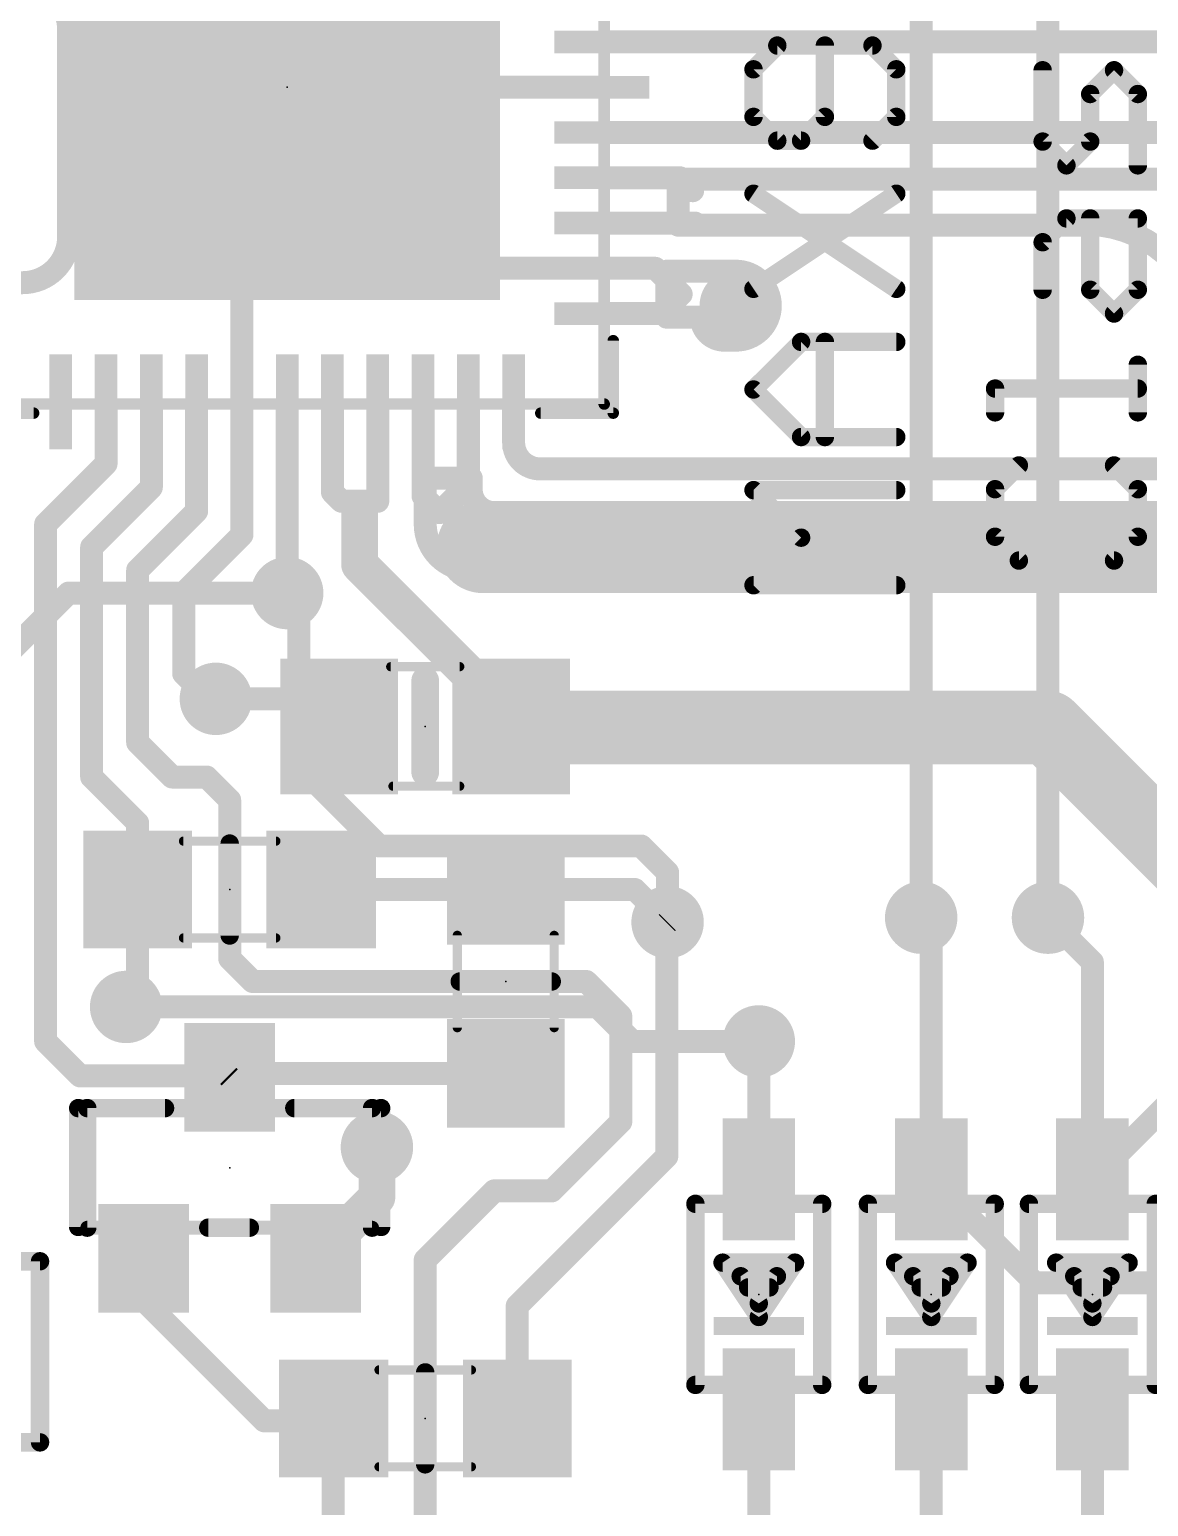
# Model space of a CAD drawing. Extents: x -21 to 68.1, y -13.1 to 62.4.
# Drawn here: x 24.56 to 36.91, y 4.9 to 21.21 of the extents above; entities that cross this region are included whole.
import ezdxf

# ---------------------------------------------------------------- set-up
doc = ezdxf.new("R2010")
doc.units = 0
for name, color, linetype in [('1', 12, 'CONTINUOUS'), ('16', 132, 'CONTINUOUS'), ('18', 110, 'CONTINUOUS'), ('21', 53, 'CONTINUOUS'), ('23', 53, 'CONTINUOUS'), ('51', 253, 'CONTINUOUS')]:
    doc.layers.add(name, color=color, linetype=linetype)

# ---------------------------------------------------------------- blocks, each defined once
blk = doc.blocks.new('RECT')
blk.add_solid([(-0.5, -0.5), (0.5, -0.5), (-0.5, 0.5), (0.5, 0.5)])
blk = doc.blocks.new('ROUNDV')
at = {"const_width": 0.5}
blk.add_lwpolyline([(0, -0.25, 1), (0, 0.25, 1), (0, -0.25)], format="xyb", dxfattribs=at)

msp = doc.modelspace()

# ---------------------------------------------------------------- linework, layer by layer
at = {"layer": '1'}
for points, const_width in [([(30.875, 21.074), (39.552, 21.074)], 0.254), ([(26.9, 20.074), (27.4, 20.574)], 0.254), ([(27.4, 20.574), (30.875, 20.574)], 0.254), ([(26.9, 17.099), (26.9, 20.074)], 0.254), ([(30.875, 20.074), (39.679, 20.074)], 0.254), ([(30.875, 19.574), (31.734, 19.574)], 0.254), ([(31.718, 19.558), (38.29, 19.558)], 0.254), ([(31.718, 19.05), (31.718, 19.558)], 0.254), ([(31.734, 19.574), (31.877, 19.431)], 0.254), ([(30.875, 19.074), (31.901, 19.074)], 0.254), ([(36.385, 19.05), (31.718, 19.05)], 0.254), ([(30.875, 18.574), (29.4, 18.574)], 0.254), ([(30.875, 18.574), (31.464, 18.574)], 0.254), ([(31.464, 18.574), (31.75, 18.288)], 0.254), ([(31.591, 18.542), (32.353, 18.542)], 0.254), ([(31.591, 18.034), (31.591, 18.542)], 0.254), ([(31.536, 18.074), (31.75, 18.288)], 0.254), ([(30.875, 18.074), (31.536, 18.074)], 0.254), ([(31.972, 18.034), (31.591, 18.034)], 0.254), ([(32.353, 17.78), (32.226, 17.78)], 0.254), ([(25.4, 17.099), (25.4, 16.415)], 0.254), ([(25.9, 17.099), (25.9, 16.153)], 0.254), ([(26.4, 17.099), (26.4, 15.891)], 0.254), ([(26.9, 17.099), (26.9, 15.629)], 0.254), ([(27.4, 17.099), (27.4, 14.986)], 0.254), ([(27.9, 17.099), (27.9, 16.1)], 0.254), ([(28.4, 17.099), (28.4, 16)], 0.254), ([(28.9, 17.099), (28.9, 16.058)], 0.254), ([(29.4, 17.099), (29.4, 16.192)], 0.254), ([(29.9, 17.099), (29.9, 16.6516)], 0.254), ([(25.4, 16.415), (24.733, 15.748)], 0.254), ([(30.194, 16.3576), (39.687, 16.3576)], 0.254), ([(28.924, 16.256), (29.432, 16.256)], 0.254), ([(28.924, 15.748), (28.924, 16.256)], 0.254), ([(29.4, 16.192), (29.083, 15.875)], 0.254), ([(29.432, 16.256), (29.432, 16.129)], 0.254), ([(25.9, 16.153), (25.241, 15.494)], 0.254), ([(27.9, 16.1), (28, 16)], 0.254), ([(28.9, 16.058), (29.083, 15.875)], 0.254), ([(26.4, 15.891), (25.749, 15.24)], 0.254), ([(28, 16), (28.2, 16)], 0.254), ([(28.2, 15.3), (28.2, 15.9)], 0.4064), ([(28.2, 16), (28.4, 16)], 0.254), ([(28.2, 15.9), (28.2, 16)], 0.254), ([(37.401, 15.494), (29.559, 15.494)], 1.016), ([(29.686, 15.875), (29.686, 15.24)], 0.254), ([(24.733, 15.748), (24.733, 10.033)], 0.254), ([(26.9, 15.629), (26.257, 14.986)], 0.254), ([(25.241, 15.494), (25.241, 12.954)], 0.254), ([(29.874, 13.626), (28.2, 15.3)], 0.4064), ([(25.749, 15.24), (25.749, 13.335)], 0.254), ([(29.686, 15.24), (29.432, 15.24)], 0.254), ([(26.257, 14.986), (26.257, 14.097)], 0.254), ([(26.5364, 13.8176), (26.257, 14.097)], 0.254), ([(26.6126, 13.8176), (26.5364, 13.8176)], 0.254), ([(26.6126, 13.8176), (27.6032, 13.8176)], 0.254), ([(27.6032, 13.8176), (27.6692, 13.8176)], 0.4064), ([(27.6692, 13.8176), (27.974, 13.5128)], 0.4064), ([(29.8868, 13.5), (29.874, 13.5128)], 0.8128), ([(29.8868, 13.5), (35.8, 13.5)], 0.8128), ([(35.8, 13.5), (38.35, 10.95)], 0.8128), ([(29.874, 13.5128), (29.874, 13.626)], 0.4064), ([(25.749, 13.335), (26.13, 12.954)], 0.254), ([(25.241, 12.954), (25.749, 12.446)], 0.254), ([(26.13, 12.954), (26.511, 12.954)], 0.254), ([(26.511, 12.954), (26.765, 12.7)], 0.254), ([(26.765, 12.7), (26.765, 10.949)], 0.254), ([(25.749, 12.446), (25.749, 11.711)], 0.254), ([(25.749, 11.711), (25.749, 10.541)], 0.254), ([(27.781, 11.711), (29.813, 11.711)], 0.254), ([(29.813, 11.711), (31.239, 11.711)], 0.254), ([(31.239, 11.711), (31.6, 11.35)], 0.254), ([(31.591, 11.341), (31.6, 11.35)], 0.254), ([(31.591, 8.763), (31.591, 11.341)], 0.254), ([(34.4, 11.4), (34.512, 11.4)], 0.254), ([(34.512, 11.4), (34.512, 8.509)], 0.254), ([(36.29, 10.91), (35.8, 11.4)], 0.254), ([(27.019, 10.695), (26.765, 10.949)], 0.254), ([(36.29, 8.509), (36.29, 10.91)], 0.254), ([(27.019, 10.695), (30.702, 10.695)], 0.254), ([(30.702, 10.695), (31.083, 10.314)], 0.254), ([(25.749, 10.541), (25.622, 10.414)], 0.254), ([(31.083, 10.314), (31.083, 9.144)], 0.254), ([(24.733, 10.033), (25.114, 9.652)], 0.254), ([(32.607, 10.033), (32.607, 8.509)], 0.254), ([(26.808, 9.679), (26.765, 9.636)], 0.254), ([(29.813, 9.679), (26.808, 9.679)], 0.254), ([(25.114, 9.652), (26.749, 9.652)], 0.254), ([(26.749, 9.652), (26.765, 9.636)], 0.254), ([(36.29, 8.509), (37.433, 9.652)], 0.254), ([(31.083, 9.144), (30.321, 8.382)], 0.254), ([(28.3906, 8.8646), (28.3906, 8.3116)], 0.4064), ([(29.94, 7.112), (31.591, 8.763)], 0.254), ([(28.3906, 8.3116), (27.715, 7.636)], 0.4064), ([(29.686, 8.382), (28.924, 7.62)], 0.254), ([(30.321, 8.382), (29.686, 8.382)], 0.254), ([(34.512, 8.509), (35.655, 7.366)], 0.254), ([(25.815, 7.636), (25.815, 7.173)], 0.254), ([(28.924, 7.62), (28.924, 4.096)], 0.254), ([(35.655, 7.366), (37.338, 7.366)], 0.254), ([(25.815, 7.173), (27.146, 5.842)], 0.254), ([(29.94, 5.869), (29.94, 7.112)], 0.254), ([(32.607, 5.969), (32.607, 2.953)], 0.254), ([(34.512, 5.969), (34.512, 3.588)], 0.254), ([(36.29, 5.969), (36.29, 4.35)], 0.254), ([(27.146, 5.842), (27.881, 5.842)], 0.254), ([(27.881, 5.842), (27.908, 5.869)], 0.254), ([(27.908, 5.869), (27.908, 2.572)], 0.254)]:
    msp.add_lwpolyline(points, dxfattribs=dict(at, const_width=const_width))
for points, const_width in [([(30.875, 21.1375, 1), (30.875, 21.0105)], 0.127), ([(27.4, 20.6375, 1), (27.4, 20.5105)], 0.127), ([(27.4449, 20.5291, 1), (27.3551, 20.6189)], 0.127), ([(30.875, 20.5105, 1), (30.875, 20.6375)], 0.127), ([(26.9635, 20.074, 1), (26.8365, 20.074)], 0.127), ([(26.8551, 20.1189, 1), (26.9449, 20.0291)], 0.127), ([(30.875, 20.1375, 1), (30.875, 20.0105)], 0.127), ([(30.875, 19.6375, 1), (30.875, 19.5105)], 0.127), ([(31.718, 19.6215, 1), (31.718, 19.4945)], 0.127), ([(31.7815, 19.558, 1), (31.6545, 19.558)], 0.127), ([(31.7789, 19.6189, 1), (31.6891, 19.5291)], 0.127), ([(31.734, 19.5105, 1), (31.734, 19.6375)], 0.127), ([(31.8321, 19.3861, 1), (31.9219, 19.4759)], 0.127), ([(30.875, 19.1375, 1), (30.875, 19.0105)], 0.127), ([(31.718, 19.1135, 1), (31.718, 18.9865)], 0.127), ([(31.6545, 19.05, 1), (31.7815, 19.05)], 0.127), ([(31.901, 19.0105, 1), (31.901, 19.1375)], 0.127), ([(37.274, 18.542, 0.1989), (36.385, 19.05)], 0.254), ([(36.393, 19.113, 1), (36.377, 18.987)], 0.127), ([(36.385, 18.9865, 1), (36.385, 19.1135)], 0.127), ([(29.4, 18.6375, 1), (29.4, 18.5105)], 0.127), ([(30.875, 18.6375, 1), (30.875, 18.5105)], 0.127), ([(30.875, 18.5105, 1), (30.875, 18.6375)], 0.127), ([(31.5089, 18.6189, 1), (31.4191, 18.5291)], 0.127), ([(31.464, 18.5105, 1), (31.464, 18.6375)], 0.127), ([(31.591, 18.6055, 1), (31.591, 18.4785)], 0.127), ([(31.6545, 18.542, 1), (31.5275, 18.542)], 0.127), ([(32.734, 18.161, 0.4142), (32.353, 18.542)], 0.254), ([(32.353, 18.6055, 1), (32.353, 18.4785)], 0.127), ([(32.353, 18.4785, 1), (32.353, 18.6055)], 0.127), ([(31.7949, 18.2431, 1), (31.7051, 18.3329)], 0.127), ([(31.7051, 18.2431, 1), (31.7949, 18.3329)], 0.127), ([(32.353, 17.78, 0.4142), (32.734, 18.161)], 0.254), ([(32.7975, 18.161, 1), (32.6705, 18.161)], 0.127), ([(30.875, 18.1375, 1), (30.875, 18.0105)], 0.127), ([(31.4911, 18.1189, 1), (31.5809, 18.0291)], 0.127), ([(31.591, 18.0975, 1), (31.591, 17.9705)], 0.127), ([(31.536, 18.0105, 1), (31.536, 18.1375)], 0.127), ([(31.972, 18.034, 0.4142), (32.226, 17.78)], 0.254), ([(32.0355, 18.034, 1), (31.9085, 18.034)], 0.127), ([(31.972, 17.9705, 1), (31.972, 18.0975)], 0.127), ([(32.6705, 18.161, 1), (32.7975, 18.161)], 0.127), ([(31.5275, 18.034, 1), (31.6545, 18.034)], 0.127), ([(32.226, 17.8435, 1), (32.226, 17.7165)], 0.127), ([(32.226, 17.7165, 1), (32.226, 17.8435)], 0.127), ([(32.353, 17.8435, 1), (32.353, 17.7165)], 0.127), ([(32.353, 17.7165, 1), (32.353, 17.8435)], 0.127), ([(25.4635, 17.099, 1), (25.3365, 17.099)], 0.127), ([(25.9635, 17.099, 1), (25.8365, 17.099)], 0.127), ([(26.4635, 17.099, 1), (26.3365, 17.099)], 0.127), ([(26.9635, 17.099, 1), (26.8365, 17.099)], 0.127), ([(26.8365, 17.099, 1), (26.9635, 17.099)], 0.127), ([(27.4635, 17.099, 1), (27.3365, 17.099)], 0.127), ([(27.9635, 17.099, 1), (27.8365, 17.099)], 0.127), ([(28.4635, 17.099, 1), (28.3365, 17.099)], 0.127), ([(28.9635, 17.099, 1), (28.8365, 17.099)], 0.127), ([(29.4635, 17.099, 1), (29.3365, 17.099)], 0.127), ([(29.9635, 17.099, 1), (29.8365, 17.099)], 0.127), ([(29.9, 16.6516, 0.4142), (30.194, 16.3576)], 0.254), ([(29.9635, 16.6516, 1), (29.8365, 16.6516)], 0.127), ([(29.8365, 16.6516, 1), (29.9635, 16.6516)], 0.127), ([(25.4449, 16.3701, 1), (25.3551, 16.4599)], 0.127), ([(30.194, 16.4211, 1), (30.194, 16.2941)], 0.127), ([(30.194, 16.2941, 1), (30.194, 16.4211)], 0.127), ([(25.3365, 16.415, 1), (25.4635, 16.415)], 0.127), ([(28.924, 16.3195, 1), (28.924, 16.1925)], 0.127), ([(28.9875, 16.256, 1), (28.8605, 16.256)], 0.127), ([(29.4449, 16.1471, 1), (29.3551, 16.2369)], 0.127), ([(29.4955, 16.256, 1), (29.3685, 16.256)], 0.127), ([(29.432, 16.1925, 1), (29.432, 16.3195)], 0.127), ([(25.8365, 16.153, 1), (25.9635, 16.153)], 0.127), ([(25.9449, 16.1081, 1), (25.8551, 16.1979)], 0.127), ([(27.9449, 16.1449, 1), (27.8551, 16.0551)], 0.127), ([(27.8365, 16.1, 1), (27.9635, 16.1)], 0.127), ([(28.9449, 16.1029, 1), (28.8551, 16.0131)], 0.127), ([(29.3365, 16.192, 1), (29.4635, 16.192)], 0.127), ([(29.432, 16.129, 0.4142), (29.686, 15.875)], 0.254), ([(29.4955, 16.129, 1), (29.3685, 16.129)], 0.127), ([(29.3685, 16.129, 1), (29.4955, 16.129)], 0.127), ([(26.4449, 15.8461, 1), (26.3551, 15.9359)], 0.127), ([(28, 16.0635, 1), (28, 15.9365)], 0.127), ([(27.9551, 15.9551, 1), (28.0449, 16.0449)], 0.127), ([(28.3016, 15.9, 1), (28.0984, 15.9)], 0.2032), ([(28.2, 16.0635, 1), (28.2, 15.9365)], 0.127), ([(28.2635, 16, 1), (28.1365, 16)], 0.127), ([(28.2, 15.9365, 1), (28.2, 16.0635)], 0.127), ([(28.3365, 16, 1), (28.4635, 16)], 0.127), ([(28.4, 15.9365, 1), (28.4, 16.0635)], 0.127), ([(28.8365, 16.058, 1), (28.9635, 16.058)], 0.127), ([(29.559, 15.748, 1), (29.559, 15.24)], 0.508), ([(29.7495, 15.875, 1), (29.6225, 15.875)], 0.127), ([(29.686, 15.8115, 1), (29.686, 15.9385)], 0.127), ([(37.975, 15.113, 0.4142), (37.401, 15.494)], 1.016), ([(37.3507, 15.743, 1), (37.4513, 15.245)], 0.508), ([(24.7965, 15.748, 1), (24.6695, 15.748)], 0.127), ([(24.6881, 15.7929, 1), (24.7779, 15.7031)], 0.127), ([(26.3365, 15.891, 1), (26.4635, 15.891)], 0.127), ([(28.1365, 15.9, 1), (28.2635, 15.9)], 0.127), ([(28.924, 15.748, 0.4142), (29.432, 15.24)], 0.254), ([(28.9875, 15.748, 1), (28.8605, 15.748)], 0.127), ([(29.0381, 15.9199, 1), (29.1279, 15.8301)], 0.127), ([(29.0381, 15.8301, 1), (29.1279, 15.9199)], 0.127), ([(26.8365, 15.629, 1), (26.9635, 15.629)], 0.127), ([(26.9449, 15.5841, 1), (26.8551, 15.6739)], 0.127), ([(28.8605, 15.748, 1), (28.9875, 15.748)], 0.127), ([(25.3045, 15.494, 1), (25.1775, 15.494)], 0.127), ([(25.1961, 15.5389, 1), (25.2859, 15.4491)], 0.127), ([(28.2718, 15.3718, 1), (28.1282, 15.2282)], 0.2032), ([(25.8125, 15.24, 1), (25.6855, 15.24)], 0.127), ([(25.7041, 15.2849, 1), (25.7939, 15.1951)], 0.127), ([(28.0984, 15.3, 1), (28.3016, 15.3)], 0.2032), ([(29.432, 15.3035, 1), (29.432, 15.1765)], 0.127), ([(29.432, 15.1765, 1), (29.432, 15.3035)], 0.127), ([(29.686, 15.1765, 1), (29.686, 15.3035)], 0.127), ([(29.6225, 15.24, 1), (29.7495, 15.24)], 0.127), ([(26.3205, 14.986, 1), (26.1935, 14.986)], 0.127), ([(26.2121, 15.0309, 1), (26.3019, 14.9411)], 0.127), ([(27.3365, 14.986, 1), (27.4635, 14.986)], 0.127), ([(26.3019, 14.1419, 1), (26.2121, 14.0521)], 0.127), ([(26.1935, 14.097, 1), (26.3205, 14.097)], 0.127), ([(26.5364, 13.8811, 1), (26.5364, 13.7541)], 0.127), ([(26.4915, 13.7727, 1), (26.5813, 13.8625)], 0.127), ([(26.6126, 13.8811, 1), (26.6126, 13.7541)], 0.127), ([(26.6126, 13.7541, 1), (26.6126, 13.8811)], 0.127), ([(27.6032, 13.9192, 1), (27.6032, 13.716)], 0.2032), ([(27.741, 13.8894, 1), (27.5974, 13.7458)], 0.2032), ([(27.6032, 13.7541, 1), (27.6032, 13.8811)], 0.127), ([(27.6692, 13.716, 1), (27.6692, 13.9192)], 0.2032), ([(30.0177, 13.6565, 1), (29.7303, 13.3691)], 0.4064), ([(29.8868, 13.7032, 1), (29.8868, 13.2968)], 0.4064), ([(35.9437, 13.6437, 1), (35.6563, 13.3563)], 0.4064), ([(35.8, 13.2968, 1), (35.8, 13.7032)], 0.4064), ([(29.7431, 13.3563, 1), (30.0305, 13.6437)], 0.4064), ([(29.9756, 13.626, 1), (29.7724, 13.626)], 0.2032), ([(29.8022, 13.5542, 1), (29.9458, 13.6978)], 0.2032), ([(27.9022, 13.441, 1), (28.0458, 13.5846)], 0.2032), ([(29.7724, 13.5128, 1), (29.9756, 13.5128)], 0.2032), ([(25.7939, 13.3799, 1), (25.7041, 13.2901)], 0.127), ([(25.6855, 13.335, 1), (25.8125, 13.335)], 0.127), ([(25.2859, 12.9989, 1), (25.1961, 12.9091)], 0.127), ([(26.13, 13.0175, 1), (26.13, 12.8905)], 0.127), ([(26.0851, 12.9091, 1), (26.1749, 12.9989)], 0.127), ([(26.5559, 12.9989, 1), (26.4661, 12.9091)], 0.127), ([(26.511, 12.8905, 1), (26.511, 13.0175)], 0.127), ([(25.1775, 12.954, 1), (25.3045, 12.954)], 0.127), ([(26.8285, 12.7, 1), (26.7015, 12.7)], 0.127), ([(26.7201, 12.6551, 1), (26.8099, 12.7449)], 0.127), ([(25.8125, 12.446, 1), (25.6855, 12.446)], 0.127), ([(25.7041, 12.4011, 1), (25.7939, 12.4909)], 0.127), ([(25.8125, 11.711, 1), (25.6855, 11.711)], 0.127), ([(25.6855, 11.711, 1), (25.8125, 11.711)], 0.127), ([(27.781, 11.7745, 1), (27.781, 11.6475)], 0.127), ([(29.813, 11.7745, 1), (29.813, 11.6475)], 0.127), ([(29.813, 11.6475, 1), (29.813, 11.7745)], 0.127), ([(31.2839, 11.7559, 1), (31.1941, 11.6661)], 0.127), ([(31.239, 11.6475, 1), (31.239, 11.7745)], 0.127), ([(31.6545, 11.341, 1), (31.5275, 11.341)], 0.127), ([(31.5461, 11.3859, 1), (31.6359, 11.2961)], 0.127), ([(31.6449, 11.3051, 1), (31.5551, 11.3949)], 0.127), ([(31.5551, 11.3051, 1), (31.6449, 11.3949)], 0.127), ([(34.4, 11.4635, 1), (34.4, 11.3365)], 0.127), ([(34.5755, 11.4, 1), (34.4485, 11.4)], 0.127), ([(34.512, 11.3365, 1), (34.512, 11.4635)], 0.127), ([(35.8449, 11.4449, 1), (35.7551, 11.3551)], 0.127), ([(26.8099, 10.9939, 1), (26.7201, 10.9041)], 0.127), ([(26.7015, 10.949, 1), (26.8285, 10.949)], 0.127), ([(36.3535, 10.91, 1), (36.2265, 10.91)], 0.127), ([(36.2451, 10.8651, 1), (36.3349, 10.9549)], 0.127), ([(27.019, 10.7585, 1), (27.019, 10.6315)], 0.127), ([(26.9741, 10.6501, 1), (27.0639, 10.7399)], 0.127), ([(30.7469, 10.7399, 1), (30.6571, 10.6501)], 0.127), ([(30.702, 10.6315, 1), (30.702, 10.7585)], 0.127), ([(25.7939, 10.4961, 1), (25.7041, 10.5859)], 0.127), ([(25.5771, 10.4589, 1), (25.6669, 10.3691)], 0.127), ([(25.6855, 10.541, 1), (25.8125, 10.541)], 0.127), ([(31.1465, 10.314, 1), (31.0195, 10.314)], 0.127), ([(31.0381, 10.2691, 1), (31.1279, 10.3589)], 0.127), ([(24.7779, 10.0779, 1), (24.6881, 9.9881)], 0.127), ([(32.6705, 10.033, 1), (32.5435, 10.033)], 0.127), ([(24.6695, 10.033, 1), (24.7965, 10.033)], 0.127), ([(26.808, 9.7425, 1), (26.808, 9.6155)], 0.127), ([(26.8529, 9.6341, 1), (26.7631, 9.7239)], 0.127), ([(29.813, 9.6155, 1), (29.813, 9.7425)], 0.127), ([(25.114, 9.7155, 1), (25.114, 9.5885)], 0.127), ([(25.0691, 9.6071, 1), (25.1589, 9.6969)], 0.127), ([(26.7939, 9.6969, 1), (26.7041, 9.6071)], 0.127), ([(26.7201, 9.6809, 1), (26.8099, 9.5911)], 0.127), ([(26.7201, 9.5911, 1), (26.8099, 9.6809)], 0.127), ([(26.749, 9.5885, 1), (26.749, 9.7155)], 0.127), ([(31.0195, 9.144, 1), (31.1465, 9.144)], 0.127), ([(31.1279, 9.0991, 1), (31.0381, 9.1889)], 0.127), ([(28.4922, 8.8646, 1), (28.289, 8.8646)], 0.2032), ([(31.5275, 8.763, 1), (31.6545, 8.763)], 0.127), ([(31.6359, 8.7181, 1), (31.5461, 8.8079)], 0.127), ([(28.4624, 8.2398, 1), (28.3188, 8.3834)], 0.2032), ([(29.686, 8.4455, 1), (29.686, 8.3185)], 0.127), ([(29.7309, 8.3371, 1), (29.6411, 8.4269)], 0.127), ([(30.2761, 8.4269, 1), (30.3659, 8.3371)], 0.127), ([(30.321, 8.3185, 1), (30.321, 8.4455)], 0.127), ([(32.5435, 8.509, 1), (32.6705, 8.509)], 0.127), ([(34.5569, 8.5539, 1), (34.4671, 8.4641)], 0.127), ([(34.4485, 8.509, 1), (34.5755, 8.509)], 0.127), ([(36.2451, 8.5539, 1), (36.3349, 8.4641)], 0.127), ([(36.2265, 8.509, 1), (36.3535, 8.509)], 0.127), ([(28.289, 8.3116, 1), (28.4922, 8.3116)], 0.2032), ([(25.8785, 7.636, 1), (25.7515, 7.636)], 0.127), ([(27.6432, 7.7078, 1), (27.7868, 7.5642)], 0.2032), ([(28.9875, 7.62, 1), (28.8605, 7.62)], 0.127), ([(28.8791, 7.6649, 1), (28.9689, 7.5751)], 0.127), ([(35.655, 7.4295, 1), (35.655, 7.3025)], 0.127), ([(35.6101, 7.3211, 1), (35.6999, 7.4109)], 0.127), ([(25.8599, 7.2179, 1), (25.7701, 7.1281)], 0.127), ([(25.7515, 7.173, 1), (25.8785, 7.173)], 0.127), ([(30.0035, 7.112, 1), (29.8765, 7.112)], 0.127), ([(29.8951, 7.1569, 1), (29.9849, 7.0671)], 0.127), ([(32.6705, 5.969, 1), (32.5435, 5.969)], 0.127), ([(34.5755, 5.969, 1), (34.4485, 5.969)], 0.127), ([(36.3535, 5.969, 1), (36.2265, 5.969)], 0.127), ([(27.146, 5.9055, 1), (27.146, 5.7785)], 0.127), ([(27.1011, 5.7971, 1), (27.1909, 5.8869)], 0.127), ([(27.8361, 5.8869, 1), (27.9259, 5.7971)], 0.127), ([(27.9715, 5.869, 1), (27.8445, 5.869)], 0.127), ([(27.9529, 5.8241, 1), (27.8631, 5.9139)], 0.127), ([(27.881, 5.7785, 1), (27.881, 5.9055)], 0.127), ([(29.8765, 5.869, 1), (30.0035, 5.869)], 0.127)]:
    msp.add_lwpolyline(points, format="xyb", dxfattribs=dict(at, const_width=const_width))
at = {"layer": '16', "const_width": 0.254}
for points in [[(34.4, 11.4), (34.4, 31.25)], [(35.8, 11.4), (35.8, 31.05)], [(24.987, 21.209), (24.987, 18.923)], [(24.479, 18.415), (23.336, 18.415)], [(23.082, 13.081), (24.987, 14.986)], [(24.987, 14.986), (27.4, 14.986)], [(27.527, 14.859), (27.4, 14.986)], [(27.527, 13.081), (27.527, 14.859)], [(28.416, 12.192), (27.527, 13.081)], [(28.416, 12.192), (31.308, 12.192)], [(31.308, 12.192), (31.6, 11.9)], [(31.6, 11.9), (31.6, 11.35)], [(31.6, 11.35), (31.65, 11.35)], [(25.622, 10.414), (30.829, 10.414)], [(30.829, 10.414), (31.21, 10.033)], [(31.21, 10.033), (32.607, 10.033)]]:
    msp.add_lwpolyline(points, dxfattribs=at)
at = {"layer": '16'}
for points, const_width in [([(24.987, 21.209, 0.4142), (24.479, 21.717)], 0.254), ([(25.0505, 21.209, 1), (24.9235, 21.209)], 0.127), ([(24.9235, 21.209, 1), (25.0505, 21.209)], 0.127), ([(24.479, 18.415, 0.4142), (24.987, 18.923)], 0.254), ([(25.0505, 18.923, 1), (24.9235, 18.923)], 0.127), ([(24.9235, 18.923, 1), (25.0505, 18.923)], 0.127), ([(24.479, 18.3515, 1), (24.479, 18.4785)], 0.127), ([(24.987, 15.0495, 1), (24.987, 14.9225)], 0.127), ([(25.0319, 14.9411, 1), (24.9421, 15.0309)], 0.127), ([(27.4449, 15.0309, 1), (27.3551, 14.9411)], 0.127), ([(27.4, 14.9225, 1), (27.4, 15.0495)], 0.127), ([(27.5905, 14.859, 1), (27.4635, 14.859)], 0.127), ([(27.4821, 14.8141, 1), (27.5719, 14.9039)], 0.127), ([(27.5719, 13.1259, 1), (27.4821, 13.0361)], 0.127), ([(27.4635, 13.081, 1), (27.5905, 13.081)], 0.127), ([(28.416, 12.2555, 1), (28.416, 12.1285)], 0.127), ([(28.3711, 12.1471, 1), (28.4609, 12.2369)], 0.127), ([(31.3529, 12.2369, 1), (31.2631, 12.1471)], 0.127), ([(31.308, 12.1285, 1), (31.308, 12.2555)], 0.127), ([(31.6635, 11.9, 1), (31.5365, 11.9)], 0.127), ([(31.5551, 11.8551, 1), (31.6449, 11.9449)], 0.127), ([(31.6, 11.4135, 1), (31.6, 11.2865)], 0.127), ([(31.65, 11.2865, 1), (31.65, 11.4135)], 0.127), ([(34.3365, 11.4, 1), (34.4635, 11.4)], 0.127), ([(35.7365, 11.4, 1), (35.8635, 11.4)], 0.127), ([(31.5365, 11.35, 1), (31.6635, 11.35)], 0.127), ([(25.622, 10.4775, 1), (25.622, 10.3505)], 0.127), ([(30.8739, 10.4589, 1), (30.7841, 10.3691)], 0.127), ([(30.829, 10.3505, 1), (30.829, 10.4775)], 0.127), ([(31.21, 10.0965, 1), (31.21, 9.9695)], 0.127), ([(31.1651, 9.9881, 1), (31.2549, 10.0779)], 0.127), ([(32.607, 9.9695, 1), (32.607, 10.0965)], 0.127)]:
    msp.add_lwpolyline(points, format="xyb", dxfattribs=dict(at, const_width=const_width))
at = {"layer": '21'}
for points, const_width in [([(32.8114, 21.0348), (32.5488, 20.7721)], 0.2032), ([(33.8622, 21.0348), (32.8114, 21.0348)], 0.2032), ([(33.3368, 20.2467), (33.3368, 21.0348)], 0.2032), ([(34.1249, 20.7721), (33.8622, 21.0348)], 0.2032), ([(32.5488, 20.7721), (32.5488, 20.2467)], 0.2032), ([(34.1249, 20.2467), (34.1249, 20.7721)], 0.2032), ([(35.7411, 19.9738), (35.7411, 20.7619)], 0.2032), ([(36.5292, 20.7619), (36.2665, 20.4992)], 0.2032), ([(36.7919, 20.4992), (36.5292, 20.7619)], 0.2032), ([(36.2665, 20.4992), (36.2665, 19.9738)], 0.2032), ([(36.7919, 19.7112), (36.7919, 20.4992)], 0.2032), ([(32.5488, 20.2467), (32.8114, 19.984)], 0.2032), ([(33.0741, 19.984), (33.3368, 20.2467)], 0.2032), ([(33.8622, 19.984), (34.1249, 20.2467)], 0.2032), ([(32.8114, 19.984), (33.0741, 19.984)], 0.2032), ([(36.0038, 19.7112), (35.7411, 19.9738)], 0.2032), ([(36.2665, 19.9738), (36.0038, 19.7112)], 0.2032), ([(32.5488, 18.3469), (34.1249, 19.3976)], 0.2032), ([(32.5488, 19.3976), (34.1249, 18.3469)], 0.2032), ([(35.7411, 18.8621), (36.0038, 19.1248)], 0.2032), ([(36.0038, 19.1248), (36.7919, 19.1248)], 0.2032), ([(36.2665, 18.3367), (36.2665, 19.1248)], 0.2032), ([(36.7919, 19.1248), (36.7919, 18.3367)], 0.2032), ([(35.7411, 18.3367), (35.7411, 18.8621)], 0.2032), ([(36.5292, 18.074), (36.2665, 18.3367)], 0.2032), ([(36.7919, 18.3367), (36.5292, 18.074)], 0.2032), ([(31, 16.974), (31, 17.774)], 0.127), ([(32.5488, 17.2351), (33.0741, 17.7605)], 0.2032), ([(33.0741, 17.7605), (34.1249, 17.7605)], 0.2032), ([(33.3368, 16.7097), (33.3368, 17.7605)], 0.2032), ([(36.7919, 16.9826), (36.7919, 17.5079)], 0.2032), ([(33.0741, 16.7097), (32.5488, 17.2351)], 0.2032), ([(35.2158, 16.9826), (35.2158, 17.2453)], 0.2032), ([(35.2158, 17.2453), (36.7919, 17.2453)], 0.2032), ([(24.6, 16.974), (23.8, 16.974)], 0.127), ([(30.2, 16.974), (31, 16.974)], 0.127), ([(34.1249, 16.7097), (33.0741, 16.7097)], 0.2032), ([(35.4784, 16.3962), (35.2158, 16.1335)], 0.2032), ([(36.7919, 16.1335), (36.5292, 16.3962)], 0.2032), ([(33.0741, 15.5979), (32.5488, 16.1233)], 0.2032), ([(32.5488, 16.1233), (34.1249, 16.1233)], 0.2032), ([(35.2158, 16.1335), (35.2158, 15.6081)], 0.2032), ([(36.7919, 15.6081), (36.7919, 16.1335)], 0.2032), ([(32.5488, 15.0725), (33.0741, 15.5979)], 0.2032), ([(35.2158, 15.6081), (35.4784, 15.3454)], 0.2032), ([(36.5292, 15.3454), (36.7919, 15.6081)], 0.2032), ([(35.4784, 15.3454), (36.5292, 15.3454)], 0.2032), ([(34.1249, 15.0725), (32.5488, 15.0725)], 0.2032), ([(28.924, 14.0208), (28.924, 13.0048)], 0.3048), ([(26.765, 12.219), (26.765, 11.203)], 0.2032), ([(29.305, 10.695), (30.321, 10.695)], 0.2032), ([(25.0926, 7.9836), (25.0926, 9.2964)], 0.2032), ([(25.0926, 9.2964), (26.0514, 9.2964)], 0.2032), ([(27.4786, 9.2964), (28.4374, 9.2964)], 0.2032), ([(28.4374, 9.2964), (28.4374, 7.9836)], 0.2032), ([(31.907, 6.239), (31.907, 8.239)], 0.2032), ([(33.307, 8.239), (33.307, 6.239)], 0.2032), ([(33.812, 6.239), (33.812, 8.239)], 0.2032), ([(35.212, 8.239), (35.212, 6.239)], 0.2032), ([(35.59, 6.239), (35.59, 8.239)], 0.2032), ([(36.99, 8.239), (36.99, 6.239)], 0.2032), ([(26.9874, 7.9756), (26.5286, 7.9756)], 0.2032), ([(24.671, 7.604), (24.671, 5.604)], 0.2032), ([(32.607, 6.989), (32.207, 7.589)], 0.2032), ([(32.207, 7.589), (33.007, 7.589)], 0.2032), ([(33.007, 7.589), (32.607, 6.989)], 0.2032), ([(34.512, 6.989), (34.112, 7.589)], 0.2032), ([(34.112, 7.589), (34.912, 7.589)], 0.2032), ([(34.912, 7.589), (34.512, 6.989)], 0.2032), ([(36.29, 6.989), (35.89, 7.589)], 0.2032), ([(35.89, 7.589), (36.69, 7.589)], 0.2032), ([(36.69, 7.589), (36.29, 6.989)], 0.2032), ([(32.607, 7.139), (32.407, 7.439)], 0.2032), ([(32.407, 7.439), (32.807, 7.439)], 0.2032), ([(32.807, 7.439), (32.607, 7.139)], 0.2032), ([(34.512, 7.139), (34.312, 7.439)], 0.2032), ([(34.312, 7.439), (34.712, 7.439)], 0.2032), ([(34.712, 7.439), (34.512, 7.139)], 0.2032), ([(36.29, 7.139), (36.09, 7.439)], 0.2032), ([(36.09, 7.439), (36.49, 7.439)], 0.2032), ([(36.49, 7.439), (36.29, 7.139)], 0.2032), ([(32.4895, 7.3152), (32.7245, 7.3152)], 0.2032), ([(34.3945, 7.3152), (34.6295, 7.3152)], 0.2032), ([(36.1725, 7.3152), (36.4075, 7.3152)], 0.2032), ([(28.924, 5.361), (28.924, 6.377)], 0.2032)]:
    msp.add_lwpolyline(points, dxfattribs=dict(at, const_width=const_width))
for points, const_width in [([(32.8114, 21.0856, 1), (32.8114, 20.984)], 0.1016), ([(32.8474, 20.9989, 1), (32.7755, 21.0707)], 0.1016), ([(33.3876, 21.0348, 1), (33.286, 21.0348)], 0.1016), ([(33.8981, 21.0707, 1), (33.8263, 20.9989)], 0.1016), ([(33.8622, 20.984, 1), (33.8622, 21.0856)], 0.1016), ([(32.5128, 20.808, 1), (32.5847, 20.7362)], 0.1016), ([(32.5996, 20.7721, 1), (32.498, 20.7721)], 0.1016), ([(34.1757, 20.7721, 1), (34.0741, 20.7721)], 0.1016), ([(34.089, 20.7362, 1), (34.1608, 20.808)], 0.1016), ([(35.7919, 20.7619, 1), (35.6903, 20.7619)], 0.1016), ([(36.5651, 20.7978, 1), (36.4933, 20.726)], 0.1016), ([(36.5651, 20.726, 1), (36.4933, 20.7978)], 0.1016), ([(36.3173, 20.4992, 1), (36.2157, 20.4992)], 0.1016), ([(36.2306, 20.5351, 1), (36.3024, 20.4633)], 0.1016), ([(36.8427, 20.4992, 1), (36.7411, 20.4992)], 0.1016), ([(36.756, 20.4633, 1), (36.8278, 20.5351)], 0.1016), ([(32.5847, 20.2826, 1), (32.5128, 20.2108)], 0.1016), ([(32.498, 20.2467, 1), (32.5996, 20.2467)], 0.1016), ([(33.286, 20.2467, 1), (33.3876, 20.2467)], 0.1016), ([(33.3727, 20.2108, 1), (33.3009, 20.2826)], 0.1016), ([(34.0741, 20.2467, 1), (34.1757, 20.2467)], 0.1016), ([(34.1608, 20.2108, 1), (34.089, 20.2826)], 0.1016), ([(32.8114, 20.0348, 1), (32.8114, 19.9332)], 0.1016), ([(32.7755, 19.9481, 1), (32.8474, 20.0199)], 0.1016), ([(33.0382, 20.0199, 1), (33.1101, 19.9481)], 0.1016), ([(33.0741, 19.9332, 1), (33.0741, 20.0348)], 0.1016), ([(33.8263, 20.0199, 1), (33.8981, 19.9481)], 0.1016), ([(35.7771, 20.0098, 1), (35.7052, 19.9379)], 0.1016), ([(36.3024, 19.9379, 1), (36.2306, 20.0098)], 0.1016), ([(35.6903, 19.9738, 1), (35.7919, 19.9738)], 0.1016), ([(36.2157, 19.9738, 1), (36.3173, 19.9738)], 0.1016), ([(35.9679, 19.7471, 1), (36.0397, 19.6752)], 0.1016), ([(35.9679, 19.6752, 1), (36.0397, 19.7471)], 0.1016), ([(36.7411, 19.7112, 1), (36.8427, 19.7112)], 0.1016), ([(32.5769, 19.4399, 1), (32.5206, 19.3554)], 0.1016), ([(34.1531, 19.3554, 1), (34.0967, 19.4399)], 0.1016), ([(36.0038, 19.1756, 1), (36.0038, 19.074)], 0.1016), ([(36.0397, 19.0888, 1), (35.9679, 19.1607)], 0.1016), ([(36.3173, 19.1248, 1), (36.2157, 19.1248)], 0.1016), ([(36.8427, 19.1248, 1), (36.7411, 19.1248)], 0.1016), ([(36.7919, 19.074, 1), (36.7919, 19.1756)], 0.1016), ([(35.7919, 18.8621, 1), (35.6903, 18.8621)], 0.1016), ([(35.7052, 18.898, 1), (35.7771, 18.8261)], 0.1016), ([(32.5206, 18.3891, 1), (32.5769, 18.3046)], 0.1016), ([(34.0967, 18.3046, 1), (34.1531, 18.3891)], 0.1016), ([(36.3024, 18.3726, 1), (36.2306, 18.3008)], 0.1016), ([(36.8278, 18.3008, 1), (36.756, 18.3726)], 0.1016), ([(35.6903, 18.3367, 1), (35.7919, 18.3367)], 0.1016), ([(36.2157, 18.3367, 1), (36.3173, 18.3367)], 0.1016), ([(36.7411, 18.3367, 1), (36.8427, 18.3367)], 0.1016), ([(36.4933, 18.1099, 1), (36.5651, 18.0381)], 0.1016), ([(36.4933, 18.0381, 1), (36.5651, 18.1099)], 0.1016), ([(31.0317, 17.774, 1), (30.9683, 17.774)], 0.0635), ([(33.0741, 17.8113, 1), (33.0741, 17.7097)], 0.1016), ([(33.1101, 17.7245, 1), (33.0382, 17.7964)], 0.1016), ([(33.3876, 17.7605, 1), (33.286, 17.7605)], 0.1016), ([(34.1249, 17.7097, 1), (34.1249, 17.8113)], 0.1016), ([(36.8427, 17.5079, 1), (36.7411, 17.5079)], 0.1016), ([(32.5847, 17.271, 1), (32.5128, 17.1992)], 0.1016), ([(32.5128, 17.271, 1), (32.5847, 17.1992)], 0.1016), ([(35.2666, 17.2453, 1), (35.165, 17.2453)], 0.1016), ([(35.2158, 17.2961, 1), (35.2158, 17.1945)], 0.1016), ([(36.7919, 17.1945, 1), (36.7919, 17.2961)], 0.1016), ([(24.6, 16.9423, 1), (24.6, 17.0057)], 0.0635), ([(30.2, 17.0057, 1), (30.2, 16.9423)], 0.0635), ([(30.9683, 16.974, 1), (31.0317, 16.974)], 0.0635), ([(31, 16.9423, 1), (31, 17.0057)], 0.0635), ([(35.165, 16.9826, 1), (35.2666, 16.9826)], 0.1016), ([(36.7411, 16.9826, 1), (36.8427, 16.9826)], 0.1016), ([(33.0741, 16.7605, 1), (33.0741, 16.6589)], 0.1016), ([(34.1249, 16.6589, 1), (34.1249, 16.7605)], 0.1016), ([(33.0382, 16.6738, 1), (33.1101, 16.7456)], 0.1016), ([(33.286, 16.7097, 1), (33.3876, 16.7097)], 0.1016), ([(35.5144, 16.3602, 1), (35.4425, 16.4321)], 0.1016), ([(36.5651, 16.4321, 1), (36.4933, 16.3602)], 0.1016), ([(32.5847, 16.1592, 1), (32.5128, 16.0874)], 0.1016), ([(32.5488, 16.1741, 1), (32.5488, 16.0725)], 0.1016), ([(34.1249, 16.0725, 1), (34.1249, 16.1741)], 0.1016), ([(35.1798, 16.1694, 1), (35.2517, 16.0976)], 0.1016), ([(35.2666, 16.1335, 1), (35.165, 16.1335)], 0.1016), ([(36.8427, 16.1335, 1), (36.7411, 16.1335)], 0.1016), ([(36.756, 16.0976, 1), (36.8278, 16.1694)], 0.1016), ([(33.1101, 15.562, 1), (33.0382, 15.6338)], 0.1016), ([(33.0382, 15.562, 1), (33.1101, 15.6338)], 0.1016), ([(35.2517, 15.644, 1), (35.1798, 15.5722)], 0.1016), ([(36.8278, 15.5722, 1), (36.756, 15.644)], 0.1016), ([(35.165, 15.6081, 1), (35.2666, 15.6081)], 0.1016), ([(36.7411, 15.6081, 1), (36.8427, 15.6081)], 0.1016), ([(35.4784, 15.3962, 1), (35.4784, 15.2946)], 0.1016), ([(35.4425, 15.3095, 1), (35.5144, 15.3813)], 0.1016), ([(36.4933, 15.3813, 1), (36.5651, 15.3095)], 0.1016), ([(36.5292, 15.2946, 1), (36.5292, 15.3962)], 0.1016), ([(32.5488, 15.1233, 1), (32.5488, 15.0217)], 0.1016), ([(34.1249, 15.0217, 1), (34.1249, 15.1233)], 0.1016), ([(32.5128, 15.1085, 1), (32.5847, 15.0366)], 0.1016), ([(29.0002, 14.0208, 1), (28.8478, 14.0208)], 0.1524), ([(28.8478, 13.0048, 1), (29.0002, 13.0048)], 0.1524), ([(26.8158, 12.219, 1), (26.7142, 12.219)], 0.1016), ([(26.7142, 11.203, 1), (26.8158, 11.203)], 0.1016), ([(29.305, 10.7458, 1), (29.305, 10.6442)], 0.1016), ([(30.321, 10.6442, 1), (30.321, 10.7458)], 0.1016), ([(25.1434, 9.2964, 1), (25.0418, 9.2964)], 0.1016), ([(25.0926, 9.3472, 1), (25.0926, 9.2456)], 0.1016), ([(26.0514, 9.2456, 1), (26.0514, 9.3472)], 0.1016), ([(27.4786, 9.3472, 1), (27.4786, 9.2456)], 0.1016), ([(28.4882, 9.2964, 1), (28.3866, 9.2964)], 0.1016), ([(28.4374, 9.2456, 1), (28.4374, 9.3472)], 0.1016), ([(31.9578, 8.239, 1), (31.8562, 8.239)], 0.1016), ([(33.3578, 8.239, 1), (33.2562, 8.239)], 0.1016), ([(33.8628, 8.239, 1), (33.7612, 8.239)], 0.1016), ([(35.2628, 8.239, 1), (35.1612, 8.239)], 0.1016), ([(35.6408, 8.239, 1), (35.5392, 8.239)], 0.1016), ([(37.0408, 8.239, 1), (36.9392, 8.239)], 0.1016), ([(25.0418, 7.9836, 1), (25.1434, 7.9836)], 0.1016), ([(26.5286, 8.0264, 1), (26.5286, 7.9248)], 0.1016), ([(26.9874, 7.9248, 1), (26.9874, 8.0264)], 0.1016), ([(28.3866, 7.9836, 1), (28.4882, 7.9836)], 0.1016), ([(24.7218, 7.604, 1), (24.6202, 7.604)], 0.1016), ([(32.2493, 7.6172, 1), (32.1647, 7.5608)], 0.1016), ([(32.207, 7.6398, 1), (32.207, 7.5382)], 0.1016), ([(33.0493, 7.5608, 1), (32.9647, 7.6172)], 0.1016), ([(33.007, 7.5382, 1), (33.007, 7.6398)], 0.1016), ([(34.1543, 7.6172, 1), (34.0697, 7.5608)], 0.1016), ([(34.112, 7.6398, 1), (34.112, 7.5382)], 0.1016), ([(34.9543, 7.5608, 1), (34.8697, 7.6172)], 0.1016), ([(34.912, 7.5382, 1), (34.912, 7.6398)], 0.1016), ([(35.9323, 7.6172, 1), (35.8477, 7.5608)], 0.1016), ([(35.89, 7.6398, 1), (35.89, 7.5382)], 0.1016), ([(36.7323, 7.5608, 1), (36.6477, 7.6172)], 0.1016), ([(36.69, 7.5382, 1), (36.69, 7.6398)], 0.1016), ([(32.4493, 7.4672, 1), (32.3647, 7.4108)], 0.1016), ([(32.407, 7.4898, 1), (32.407, 7.3882)], 0.1016), ([(32.8493, 7.4108, 1), (32.7647, 7.4672)], 0.1016), ([(32.807, 7.3882, 1), (32.807, 7.4898)], 0.1016), ([(34.3543, 7.4672, 1), (34.2697, 7.4108)], 0.1016), ([(34.312, 7.4898, 1), (34.312, 7.3882)], 0.1016), ([(34.7543, 7.4108, 1), (34.6697, 7.4672)], 0.1016), ([(34.712, 7.3882, 1), (34.712, 7.4898)], 0.1016), ([(36.1323, 7.4672, 1), (36.0477, 7.4108)], 0.1016), ([(36.09, 7.4898, 1), (36.09, 7.3882)], 0.1016), ([(36.5323, 7.4108, 1), (36.4477, 7.4672)], 0.1016), ([(36.49, 7.3882, 1), (36.49, 7.4898)], 0.1016), ([(32.4895, 7.366, 1), (32.4895, 7.2644)], 0.1016), ([(32.7245, 7.2644, 1), (32.7245, 7.366)], 0.1016), ([(34.3945, 7.366, 1), (34.3945, 7.2644)], 0.1016), ([(34.6295, 7.2644, 1), (34.6295, 7.366)], 0.1016), ([(36.1725, 7.366, 1), (36.1725, 7.2644)], 0.1016), ([(36.4075, 7.2644, 1), (36.4075, 7.366)], 0.1016), ([(32.5647, 7.1672, 1), (32.6493, 7.1108)], 0.1016), ([(32.5647, 7.1108, 1), (32.6493, 7.1672)], 0.1016), ([(34.4697, 7.1672, 1), (34.5543, 7.1108)], 0.1016), ([(34.4697, 7.1108, 1), (34.5543, 7.1672)], 0.1016), ([(36.2477, 7.1672, 1), (36.3323, 7.1108)], 0.1016), ([(36.2477, 7.1108, 1), (36.3323, 7.1672)], 0.1016), ([(32.5647, 7.0172, 1), (32.6493, 6.9608)], 0.1016), ([(32.5647, 6.9608, 1), (32.6493, 7.0172)], 0.1016), ([(34.4697, 7.0172, 1), (34.5543, 6.9608)], 0.1016), ([(34.4697, 6.9608, 1), (34.5543, 7.0172)], 0.1016), ([(36.2477, 7.0172, 1), (36.3323, 6.9608)], 0.1016), ([(36.2477, 6.9608, 1), (36.3323, 7.0172)], 0.1016), ([(28.9748, 6.377, 1), (28.8732, 6.377)], 0.1016), ([(31.8562, 6.239, 1), (31.9578, 6.239)], 0.1016), ([(33.2562, 6.239, 1), (33.3578, 6.239)], 0.1016), ([(33.7612, 6.239, 1), (33.8628, 6.239)], 0.1016), ([(35.1612, 6.239, 1), (35.2628, 6.239)], 0.1016), ([(35.5392, 6.239, 1), (35.6408, 6.239)], 0.1016), ([(36.9392, 6.239, 1), (37.0408, 6.239)], 0.1016), ([(24.6202, 5.604, 1), (24.7218, 5.604)], 0.1016), ([(28.8732, 5.361, 1), (28.9748, 5.361)], 0.1016)]:
    msp.add_lwpolyline(points, format="xyb", dxfattribs=dict(at, const_width=const_width))
at = {"layer": '23'}
for p in [(27.4, 20.574), (28.924, 13.5128), (26.765, 11.711), (29.813, 10.695), (26.765, 8.636), (32.607, 7.239), (34.512, 7.239), (36.29, 7.239), (28.924, 5.869)]:
    msp.add_point(p, dxfattribs=at)
at = {"layer": '51'}
for points, const_width in [([(30.9, 24.074), (30.9, 17.074)], 0.127), ([(30.9, 17.074), (23.9, 17.074)], 0.127), ([(28.543, 14.1728), (29.305, 14.1728)], 0.1016), ([(28.568, 12.8528), (29.305, 12.8528)], 0.1016), ([(26.255, 12.246), (27.275, 12.246)], 0.1016), ([(26.255, 11.176), (27.275, 11.176)], 0.1016), ([(29.278, 10.185), (29.278, 11.205)], 0.1016), ([(30.348, 10.185), (30.348, 11.205)], 0.1016), ([(25.1926, 7.9756), (25.1926, 9.2964)], 0.2032), ([(25.1926, 9.2964), (28.3374, 9.2964)], 0.2032), ([(28.3374, 9.2964), (28.3374, 7.9756)], 0.2032), ([(31.907, 8.239), (33.307, 8.239)], 0.2032), ([(33.812, 8.239), (35.212, 8.239)], 0.2032), ([(35.59, 8.239), (36.99, 8.239)], 0.2032), ([(28.3374, 7.9756), (25.1926, 7.9756)], 0.1524), ([(23.271, 7.604), (24.671, 7.604)], 0.2032), ([(29.434, 6.404), (28.414, 6.404)], 0.1016), ([(33.307, 6.239), (31.907, 6.239)], 0.2032), ([(35.212, 6.239), (33.812, 6.239)], 0.2032), ([(36.99, 6.239), (35.59, 6.239)], 0.2032), ([(24.671, 5.604), (23.271, 5.604)], 0.2032), ([(29.434, 5.334), (28.414, 5.334)], 0.1016)]:
    msp.add_lwpolyline(points, dxfattribs=dict(at, const_width=const_width))
for points, const_width in [([(30.9, 17.0423, 1), (30.9, 17.1058)], 0.0635), ([(30.8683, 17.074, 1), (30.9318, 17.074)], 0.0635), ([(28.543, 14.1982, 1), (28.543, 14.1474)], 0.0508), ([(29.305, 14.1474, 1), (29.305, 14.1982)], 0.0508), ([(28.568, 12.8782, 1), (28.568, 12.8274)], 0.0508), ([(29.305, 12.8274, 1), (29.305, 12.8782)], 0.0508), ([(26.255, 12.2714, 1), (26.255, 12.2206)], 0.0508), ([(27.275, 12.2206, 1), (27.275, 12.2714)], 0.0508), ([(26.255, 11.2014, 1), (26.255, 11.1506)], 0.0508), ([(27.275, 11.1506, 1), (27.275, 11.2014)], 0.0508), ([(29.3034, 11.205, 1), (29.2526, 11.205)], 0.0508), ([(30.3734, 11.205, 1), (30.3226, 11.205)], 0.0508), ([(29.2526, 10.185, 1), (29.3034, 10.185)], 0.0508), ([(30.3226, 10.185, 1), (30.3734, 10.185)], 0.0508), ([(25.2434, 9.2964, 1), (25.1418, 9.2964)], 0.1016), ([(25.1926, 9.3472, 1), (25.1926, 9.2456)], 0.1016), ([(28.3882, 9.2964, 1), (28.2866, 9.2964)], 0.1016), ([(28.3374, 9.2456, 1), (28.3374, 9.3472)], 0.1016), ([(31.907, 8.2898, 1), (31.907, 8.1882)], 0.1016), ([(33.307, 8.1882, 1), (33.307, 8.2898)], 0.1016), ([(33.812, 8.2898, 1), (33.812, 8.1882)], 0.1016), ([(35.212, 8.1882, 1), (35.212, 8.2898)], 0.1016), ([(35.59, 8.2898, 1), (35.59, 8.1882)], 0.1016), ([(25.1418, 7.9756, 1), (25.2434, 7.9756)], 0.1016), ([(25.1926, 8.0137, 1), (25.1926, 7.9375)], 0.0762), ([(28.2866, 7.9756, 1), (28.3882, 7.9756)], 0.1016), ([(28.3374, 7.9375, 1), (28.3374, 8.0137)], 0.0762), ([(24.671, 7.5532, 1), (24.671, 7.6548)], 0.1016), ([(28.414, 6.4294, 1), (28.414, 6.3786)], 0.0508), ([(29.434, 6.3786, 1), (29.434, 6.4294)], 0.0508), ([(31.907, 6.2898, 1), (31.907, 6.1882)], 0.1016), ([(33.307, 6.1882, 1), (33.307, 6.2898)], 0.1016), ([(33.812, 6.2898, 1), (33.812, 6.1882)], 0.1016), ([(35.212, 6.1882, 1), (35.212, 6.2898)], 0.1016), ([(35.59, 6.2898, 1), (35.59, 6.1882)], 0.1016), ([(24.671, 5.5532, 1), (24.671, 5.6548)], 0.1016), ([(28.414, 5.3594, 1), (28.414, 5.3086)], 0.0508), ([(29.434, 5.3086, 1), (29.434, 5.3594)], 0.0508)]:
    msp.add_lwpolyline(points, format="xyb", dxfattribs=dict(at, const_width=const_width))

# ---------------------------------------------------------------- block references
at = {"layer": '1'}
for p, xscale, yscale, rotation in [((27.4, 20.574), 4.7, 4.7, 180), ((30.875, 21.074), 1.05, 0.25, 180), ((30.875, 20.574), 1.05, 0.25, 180), ((30.875, 20.074), 1.05, 0.25, 180), ((30.875, 19.574), 1.05, 0.25, 180), ((30.875, 19.074), 1.05, 0.25, 180), ((30.875, 18.574), 1.05, 0.25, 180), ((30.875, 18.074), 1.05, 0.25, 180), ((24.9, 17.099), 1.05, 0.25, 90), ((25.4, 17.099), 1.05, 0.25, 90), ((25.9, 17.099), 1.05, 0.25, 90), ((26.4, 17.099), 1.05, 0.25, 90), ((26.9, 17.099), 1.05, 0.25, 90), ((27.4, 17.099), 1.05, 0.25, 90), ((27.9, 17.099), 1.05, 0.25, 90), ((28.4, 17.099), 1.05, 0.25, 90), ((28.9, 17.099), 1.05, 0.25, 90), ((29.4, 17.099), 1.05, 0.25, 90), ((29.9, 17.099), 1.05, 0.25, 90), ((29.813, 11.711), 1.2, 1.3, 90), ((29.813, 9.679), 1.2, 1.3, 90), ((32.607, 8.509), 1.35, 0.8, 90), ((34.512, 8.509), 1.35, 0.8, 90), ((36.29, 8.509), 1.35, 0.8, 90), ((32.607, 5.969), 1.35, 0.8, 90), ((34.512, 5.969), 1.35, 0.8, 90), ((36.29, 5.969), 1.35, 0.8, 90), ((27.908, 5.869), 1.2, 1.3, 180), ((29.94, 5.869), 1.2, 1.3, 180)]:
    msp.add_blockref('RECT', p, dxfattribs=dict(at, xscale=xscale, yscale=yscale, rotation=rotation))
for p, xscale, yscale in [((27.974, 13.5128), 1.3, 1.5), ((29.874, 13.5128), 1.3, 1.5), ((25.749, 11.711), 1.2, 1.3), ((27.781, 11.711), 1.2, 1.3)]:
    msp.add_blockref('RECT', p, dxfattribs=dict(at, xscale=xscale, yscale=yscale))
at = {"layer": '1', "yscale": 1.2}
for p in [(26.765, 9.636), (25.815, 7.636), (27.715, 7.636)]:
    msp.add_blockref('RECT', p, dxfattribs=at)
at = {"layer": '18', "xscale": 0.8001, "yscale": 0.8001}
for p in [(25.876, 20.574), (25.876, 20.574), (27.4, 20.574), (27.4, 20.574), (28.924, 20.574), (28.924, 20.574), (26.638, 19.304), (26.638, 19.304), (28.162, 19.304), (28.162, 19.304), (32.353, 18.161), (32.353, 18.161), (27.4, 14.986), (27.4, 14.986), (26.6126, 13.8176), (26.6126, 13.8176), (31.6, 11.35), (31.6, 11.35), (34.4, 11.4), (34.4, 11.4), (35.8, 11.4), (35.8, 11.4), (25.622, 10.414), (25.622, 10.414), (32.607, 10.033), (32.607, 10.033), (28.3906, 8.8646), (28.3906, 8.8646)]:
    msp.add_blockref('ROUNDV', p, dxfattribs=at)
at = {"layer": '21', "xscale": 0.2, "rotation": 90}
for p in [(32.607, 6.889), (34.512, 6.889), (36.29, 6.889)]:
    msp.add_blockref('RECT', p, dxfattribs=at)
at = {"layer": '51'}
for p, xscale, yscale, rotation in [((30.625, 21.074), 0.55, 0.25, 180), ((30.625, 20.574), 0.55, 0.25, 180), ((30.625, 20.074), 0.55, 0.25, 180), ((30.625, 19.574), 0.55, 0.25, 180), ((30.625, 19.074), 0.55, 0.25, 180), ((30.625, 18.574), 0.55, 0.25, 180), ((30.625, 18.074), 0.55, 0.25, 180), ((24.9, 17.349), 0.55, 0.25, 90), ((25.4, 17.349), 0.55, 0.25, 90), ((25.9, 17.349), 0.55, 0.25, 90), ((26.4, 17.349), 0.55, 0.25, 90), ((26.9, 17.349), 0.55, 0.25, 90), ((27.4, 17.349), 0.55, 0.25, 90), ((27.9, 17.349), 0.55, 0.25, 90), ((28.4, 17.349), 0.55, 0.25, 90), ((28.9, 17.349), 0.55, 0.25, 90), ((29.4, 17.349), 0.55, 0.25, 90), ((29.9, 17.349), 0.55, 0.25, 90), ((29.813, 11.3982), 0.5936, 1.3, 90), ((29.813, 9.9866), 0.5832, 1.3, 90), ((28.2208, 5.869), 0.5936, 1.3, 180), ((29.6324, 5.869), 0.5832, 1.3, 180)]:
    msp.add_blockref('RECT', p, dxfattribs=dict(at, xscale=xscale, yscale=yscale, rotation=rotation))
for p, xscale, yscale in [((28.2069, 13.514), 0.7501, 1.4501), ((29.6547, 13.514), 0.7501, 1.4501), ((26.0566, 11.711), 0.5832, 1.3), ((27.4682, 11.711), 0.5936, 1.3), ((26.765, 9.6393), 0.4572, 0.5842), ((25.8252, 7.6327), 0.4572, 0.5842), ((27.7048, 7.6327), 0.4572, 0.5842)]:
    msp.add_blockref('RECT', p, dxfattribs=dict(at, xscale=xscale, yscale=yscale))

doc.saveas('drawing.dxf')
